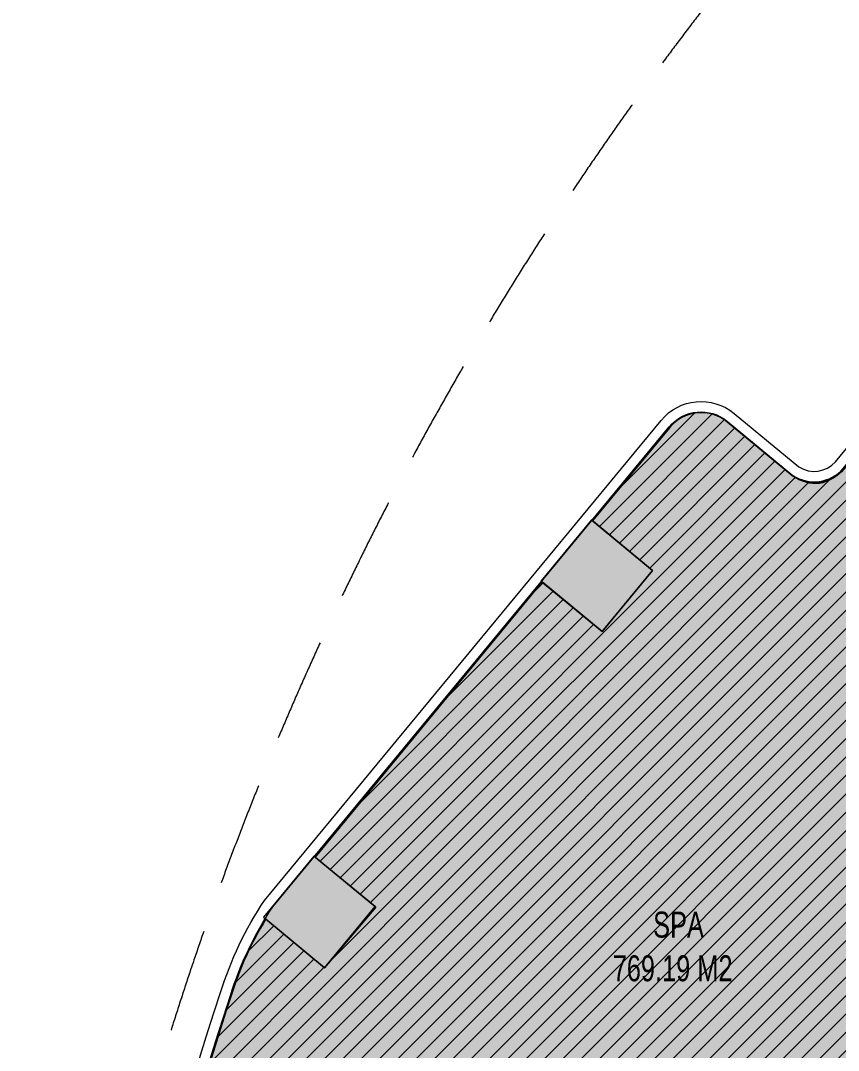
# Model space of a CAD drawing. Header units: millimetres. Extents: x -11451263 to 11578383104, y -507 to 1450429.
# Drawn here: x 12318543 to 12334310, y 1103483 to 1123323 of the extents above; entities that cross this region are included whole.
import ezdxf

# ---------------------------------------------------------------- set-up
doc = ezdxf.new("R2010")
doc.units = ezdxf.units.MM
doc.header["$MEASUREMENT"] = 0
doc.linetypes.add('DASH2-1', pattern=[3, 2, -1])
doc.layers.get('0').update_dxf_attribs({"linetype": 'CONTINUOUS', "lineweight": 13})
doc.layers.get('Defpoints').update_dxf_attribs({"color": 5, "linetype": 'CONTINUOUS', "lineweight": 13})
for name, color, linetype, lineweight in [('DO DIEN TICH THONG THUY', 141, 'CONTINUOUS', 13), ('KT-Chu viet', 255, 'CONTINUOUS', 20), ('KT-Kich thuoc', 159, 'CONTINUOUS', 18), ('KT-Net cua', 87, 'CONTINUOUS', 9), ('KT-Net to mau', 159, 'CONTINUOUS', 18)]:
    doc.layers.add(name, color=color, linetype=linetype, lineweight=lineweight)
doc.styles.add('Xref_ST_MBDV Cot vach 30.7.2022$0$Arial', font='arial.ttf', dxfattribs={"width": 0.7})

# ---------------------------------------------------------------- blocks, each defined once
blk = doc.blocks.new('WWW')
at = {"layer": 'Defpoints', "linetype": 'DASH2-1', "lineweight": 13, "ltscale": 1000, "flags": 128}
blk.add_lwpolyline([(11429816.83619249, 1022160.11654377), (11450185.49670112, 1019986.391927242), (11488615.66733754, 1021167.255579472), (11491469.21243858, 1024811.360972404), (11462655.78743005, 1159053.890039921), (11457975.31629252, 1176930.890178204), (11455625.97722399, 1177744.852323532), (11446686.1578691, 1170981.351434231), (11423166.61122441, 1153069.948107719), (11399484.09766066, 1135982.713739872, 0.6848770391193201), (11429816.83619249, 1022160.116543293)], format="xyb", dxfattribs=at)
blk = doc.blocks.new('l4 hatch')
at = {"true_color": 0xf1f36d}
h = blk.add_hatch(color=51, dxfattribs=at)
h.dxf.hatch_style = 1
edge = h.paths.add_edge_path()
edge.add_line((12400219.80233426, 1110383.30368062), (12401089.3729332, 1113460.650296729))
edge.add_line((12401089.3729332, 1113460.650296729), (12403982.11324985, 1112643.24418571))
edge.add_line((12403982.11324985, 1112643.24418571), (12400731.79844209, 1101202.194755013))
edge.add_arc((12384747.38885444, 1116683.500600581), 22252.46459495314, 295.91319796254714, 315.9160212841127, ccw=False)
edge.add_arc((12384747.38885445, 1116683.500600571), 22252.46459494039, 266.6800111904523, 295.91319796253634, ccw=False)
edge.add_arc((12384747.38885446, 1116683.500600588), 22252.46459495658, 254.7926241499209, 266.6800111904404, ccw=False)
edge.add_arc((12380761.53824129, 1106171.09403192), 11116.07653176252, 225.8946010476715, 260.4133037279498, ccw=False)
edge.add_arc((12359369.7338215, 1082995.007668224), 20428.53608173132, 48.05329194904955, 128.7728874106127)
edge.add_line((12346576.67043913, 1098921.796915812), (12338221.62198788, 1105809.459323321))
edge.add_line((12338221.62198788, 1105809.459323321), (12334655.68752882, 1101491.492040846))
edge.add_line((12334655.68752882, 1101491.492040846), (12337123.06419075, 1099453.839752336))
edge.add_line((12337123.06419075, 1099453.839752336), (12338523.9519049, 1101150.163338106))
edge.add_line((12338523.9519049, 1101150.163338106), (12344409.43879922, 1096289.791752361))
edge.add_line((12344409.43879922, 1096289.791752361), (12338633.6088363, 1089295.89890154))
edge.add_arc((12329798.76408801, 1100390.32835094), 14182.41328315373, 285.1943048182346, 308.5314178223927, ccw=False)
edge.add_line((12333515.87894945, 1086703.696053657), (12324997.49780938, 1083466.374458999))
edge.add_arc((12323541.68254624, 1087297.068728429), 4098.001545417509, 185.0009522752696, 290.80877027961463, ccw=False)
edge.add_arc((12381728.43583683, 1084938.332523537), 62301.31341709091, 168.3712645409132, 178.1589879850751, ccw=False)
edge.add_arc((12381867.7634683, 1084914.288763395), 62442.62789425895, 161.683679117772, 168.3754247440154, ccw=False)
edge.add_arc((12328856.15535976, 1102603.514463115), 6559.090307587095, 146.2377398972599, 162.8493798023101, ccw=False)
edge.add_line((12323403.25095712, 1106248.716685041), (12331045.28472279, 1115493.601350392))
edge.add_arc((12331662.25335985, 1114983.600920159), 800.4690737037384, 50.484602841932826, 140.4220835182263, ccw=False)
edge.add_line((12332171.58027014, 1115601.125685986), (12333430.3880579, 1114561.554957429))
edge.add_arc((12333856.735912, 1115077.816125907), 669.5506603502787, 230.4488270478515, 324.9010922184792)
edge.add_line((12334404.53593456, 1114692.831422233), (12338634.7882432, 1119815.209846795))
edge.add_arc((12337784.47813034, 1120517.427843955), 1102.786200299066, 320.4488276841646, 392.3574911413926)
edge.add_arc((12341621.19350976, 1122948.29038935), 3439.182273536708, 132.6961391522161, 212.3574911413992, ccw=False)
edge.add_line((12339289.04911451, 1125475.952793689), (12351004.72675876, 1139669.725482965))
edge.add_line((12351004.72675876, 1139669.725482965), (12352791.13812613, 1141343.918540631))
edge.add_arc((12356647.26861477, 1137229.318191882), 5639.120354746039, 51.52005292279148, 133.1426992224218, ccw=False)
edge.add_line((12360156.15877705, 1141643.768124132), (12366317.45608556, 1136549.255712361))
edge.add_arc((12369587.49224866, 1140504.033595303), 5131.608384450769, 230.4141143349469, 322.9445495070253)
edge.add_line((12373682.78619243, 1137411.789729517), (12371052.21896147, 1128131.792707896))
edge.add_line((12371052.21896147, 1128131.792707896), (12367219.4320358, 1123490.70206486))
edge.add_line((12367219.4320358, 1123490.70206486), (12367092.07860851, 1123336.4908313))
edge.add_line((12367092.07860851, 1123336.4908313), (12358533.34863237, 1130404.611428166))
edge.add_line((12358533.34863237, 1130404.611428166), (12353249.36014265, 1124006.272497059))
edge.add_line((12353249.36014265, 1124006.272497059), (12359302.07586798, 1119007.712615399))
edge.add_line((12359302.07586798, 1119007.712615399), (12357391.77459775, 1116694.544181657))
edge.add_line((12357391.77459775, 1116694.544181657), (12351338.98353315, 1121693.166096698))
edge.add_line((12351338.98353315, 1121693.166096698), (12341532.76989268, 1109818.901448269))
edge.add_line((12341532.76989268, 1109818.901448269), (12345773.5796858, 1106316.681475364))
edge.add_line((12345773.5796858, 1106316.681475364), (12347005.67256358, 1105299.172910964))
edge.add_arc((12348918.12981434, 1107619.25821192), 3006.70725872542, 230.5010804700874, 318.4150111873356)
edge.add_line((12351167.06268596, 1105623.615588949), (12353266.79734316, 1108169.419716926))
edge.add_line((12353266.79734316, 1108169.419716926), (12345413.74342888, 1114518.340860053))
edge.add_line((12345413.74342888, 1114518.340860053), (12347390.89349337, 1116912.455854494))
edge.add_line((12347390.89349337, 1116912.455854494), (12355176.67858637, 1110482.934815533))
edge.add_line((12355176.67858637, 1110482.934815533), (12359410.01311976, 1115604.937495031))
edge.add_line((12359410.01311976, 1115604.937495031), (12360334.97890893, 1114840.453393304))
edge.add_line((12360334.97890893, 1114840.453393304), (12360367.11805355, 1114879.370423519))
edge.add_line((12360367.11805355, 1114879.370423519), (12362795.94581929, 1112873.553274163))
edge.add_line((12362795.94581929, 1112873.553274163), (12363053.83662313, 1113185.831170018))
edge.add_line((12363053.83662313, 1113185.831170018), (12364205.83001548, 1112225.545193932))
edge.add_line((12364205.83001548, 1112225.545193932), (12369557.55004019, 1118706.15574455))
edge.add_line((12369557.55004019, 1118706.15574455), (12374790.07579277, 1114385.110276513))
edge.add_line((12374790.07579277, 1114385.110276513), (12373517.71802724, 1112844.422513033))
edge.add_line((12373517.71802724, 1112844.422513033), (12375831.89565942, 1110933.533672365))
edge.add_line((12375831.89565942, 1110933.533672365), (12387299.54127881, 1107693.103884303))
edge.add_line((12387299.54127881, 1107693.103884303), (12388140.74879118, 1110670.077406785))
edge.add_line((12388140.74879118, 1110670.077406785), (12389874.10590862, 1110180.51856914))
edge.add_line((12389874.10590862, 1110180.51856914), (12390691.71378567, 1113073.444991572))
edge.add_line((12390691.71378567, 1113073.444991572), (12400219.09143031, 1110380.787843639))
edge.add_line((12400219.09143031, 1110380.787843639), (12400219.80233426, 1110383.30368062))
blk.add_lwpolyline([(12373024.96615908, 1098189.07612435, 0.3675300882524354), (12346576.67043913, 1098921.796915812), (12338221.62198788, 1105809.459323321), (12334655.68752882, 1101491.492040846), (12337123.06419075, 1099453.839752336), (12338523.9519049, 1101150.163338106), (12344409.43879922, 1096289.791752361), (12338633.6088363, 1089295.89890154, -0.1021807737454871), (12333515.87894945, 1086703.696053657), (12324997.49780938, 1083466.374458999, -0.4975350428880537), (12319459.28107068, 1086939.836509013, -0.04273298330979625), (12320705.90172683, 1097496.357220447, -0.02920654883752967), (12322588.72903666, 1104537.689467481, -0.07260915113689535), (12323403.25095712, 1106248.716685041), (12331045.28472279, 1115493.601350392, -0.4138940027527035), (12332171.58027014, 1115601.125685986), (12333430.3880579, 1114561.554957429, 0.4371608628123947), (12334404.53593456, 1114692.831422233), (12338634.7882432, 1119815.209846795, 0.3244791483857705), (12338716.02946084, 1121107.639265573, -0.3622977536942855), (12339289.04911451, 1125475.952793689), (12351004.72675876, 1139669.725482965), (12352791.13812613, 1141343.918540631, -0.3720091501662979)], format="xyb")

msp = doc.modelspace()

# ---------------------------------------------------------------- hatches: boundary and pattern name
at = {"layer": 'DO DIEN TICH THONG THUY'}
h = msp.add_hatch(dxfattribs=at)
h.set_pattern_fill('ANSI31', color=256, scale=2000)
h.set_pattern_definition([(45, (0, 0), (-176.7766952966369, 176.7766952966369), [])])
edge = h.paths.add_edge_path()
edge.add_line((12353079.43257963, 1107915.622014374), (12351169.13117436, 1105602.453517742))
edge.add_line((12351169.13117436, 1105602.453517742), (12349704.07038237, 1106812.35573361))
edge.add_line((12349704.07038237, 1106812.35573361), (12347857.44570236, 1104576.292848713))
edge.add_line((12347857.44570236, 1104576.292848713), (12341511.62344488, 1109816.911097826))
edge.add_line((12341511.62344488, 1109816.911097826), (12345347.76670443, 1114437.720024036))
edge.add_line((12345347.76670443, 1114437.720024036), (12342869.01385176, 1116484.823476953))
edge.add_line((12342869.01385176, 1116484.823476953), (12356045.29997375, 1132439.881603737))
edge.add_line((12356045.29997375, 1132439.881603737), (12350670.51560226, 1136878.580213015))
edge.add_line((12350670.51560226, 1136878.580213015), (12350130.44260648, 1136224.610175233))
edge.add_line((12350130.44260648, 1136224.610175233), (12348973.85833919, 1137179.760861079))
edge.add_line((12348973.85833919, 1137179.760861079), (12345618.0955962, 1133116.29480196))
edge.add_line((12345618.0955962, 1133116.29480196), (12346774.67977608, 1132161.144188294))
edge.add_line((12346774.67977608, 1132161.144188294), (12345800.42607652, 1130981.428235665))
edge.add_line((12345800.42607652, 1130981.428235665), (12344643.84180924, 1131936.578921511))
edge.add_line((12344643.84180924, 1131936.578921511), (12340265.26446532, 1126634.594905684))
edge.add_line((12340265.26446532, 1126634.594905684), (12341418.11299339, 1125682.529333455))
edge.add_line((12341418.11299339, 1125682.529333455), (12340443.85929382, 1124502.813380827))
edge.add_line((12340443.85929382, 1124502.813380827), (12339291.15309149, 1125454.761415122))
edge.add_arc((12342533.21747403, 1122828.654020978), 4172.220213045583, 140.9921513500795, 204.2775043871606)
edge.add_arc((12337149.10351878, 1120557.366672575), 1675.740262050382, -26.60249779520342, 19.372313201438715, ccw=False)
edge.add_line((12338647.44106215, 1119806.973421021), (12337310.69405365, 1118188.317242175))
edge.add_line((12337310.69405365, 1118188.317242175), (12338312.9983884, 1117360.576713583))
edge.add_line((12338312.9983884, 1117360.576713583), (12337338.74468884, 1116180.860760954))
edge.add_line((12337338.74468884, 1116180.860760954), (12336336.44035369, 1117008.601289878))
edge.add_line((12336336.44035369, 1117008.601289878), (12334416.1023622, 1114683.279493971))
edge.add_arc((12333846.5148572, 1115153.666228078), 738.7107725442405, 234.8556341818921, 320.4488276841643, ccw=False)
edge.add_line((12333421.2844244, 1114549.619305651), (12332162.02734068, 1115589.561079491))
edge.add_arc((12331662.18642466, 1114984.307756604), 784.9665764783334, 50.44882705284012, 140.4580457501444)
edge.add_line((12331056.8526869, 1115484.051282936), (12329571.63862458, 1113685.617544919))
edge.add_line((12329571.63862458, 1113685.617544919), (12330728.14792995, 1112730.528765431))
edge.add_line((12330728.14792995, 1112730.528765431), (12329753.88977095, 1111550.807412909))
edge.add_line((12329753.88977095, 1111550.807412909), (12328596.44532544, 1112507.577546305))
edge.add_line((12328596.44532544, 1112507.577546305), (12324222.66035227, 1107208.610946274))
edge.add_line((12324222.66035227, 1107208.610946274), (12325390.9296844, 1106243.810295426))
edge.add_line((12325390.9296844, 1106243.810295426), (12324404.87882531, 1105073.836879793))
edge.add_line((12324404.87882531, 1105073.836879793), (12323269.91657392, 1106011.131293597))
edge.add_arc((12328954.20837056, 1102556.836893163), 6651.565457408321, 148.7133159674948, 162.715722936597)
edge.add_arc((12381812.67070262, 1084928.639031027), 62370.81601055151, 161.680165901774, 178.1517937129905)
edge.add_arc((12323525.36983333, 1087270.061403122), 4064.475680534731, 184.6550368129692, 282.6926885835838)
edge.add_arc((12324746.92409721, 1083995.738837391), 764.95479106766, -27.233712356056117, 244.5680975096666, ccw=False)
edge.add_line((12325427.08155888, 1083645.679328582), (12333523.51829724, 1086722.645369647))
edge.add_arc((12329815.7792764, 1100363.768552979), 14136.03800042608, 285.2059761134344, 308.5381669145758)
edge.add_line((12338623.03735681, 1089306.654306735), (12344390.8997948, 1096296.510153841))
edge.add_line((12344390.8997948, 1096296.510153841), (12342001.16503593, 1098270.042830898))
edge.add_line((12342001.16503593, 1098270.042830898), (12341645.57889328, 1097839.466446356))
edge.add_line((12341645.57889328, 1097839.466446356), (12339255.22334459, 1099813.511794936))
edge.add_line((12339255.22334459, 1099813.511794936), (12338745.81114211, 1099196.667282564))
edge.add_line((12338745.81114211, 1099196.667282564), (12337666.34174298, 1100088.133647172))
edge.add_line((12337666.34174298, 1100088.133647172), (12337125.07852627, 1099432.722402723))
edge.add_line((12337125.07852627, 1099432.722402723), (12334634.56717278, 1101489.480198454))
edge.add_line((12334634.56717278, 1101489.480198454), (12338219.56609215, 1105830.526347894))
edge.add_line((12338219.56609215, 1105830.526347894), (12343385.70022203, 1101564.194177052))
edge.add_line((12343385.70022203, 1101564.194177052), (12344533.37754013, 1102950.842584255))
edge.add_line((12344533.37754013, 1102950.842584255), (12347496.41060082, 1100503.858647341))
edge.add_line((12347496.41060082, 1100503.858647341), (12348084.02655311, 1100042.463995518))
edge.add_arc((12359377.46947681, 1082961.623653055), 20476.74192530449, 100.55631530687288, 123.4717236455624, ccw=False)
edge.add_line((12355626.09214051, 1103091.803184201), (12355344.37978664, 1106045.14356073))
edge.add_line((12355344.37978664, 1106045.14356073), (12353079.43257963, 1107915.622014374))
h.paths.add_polyline_path([(12334223.26175265, 1098949.738781297), (12333249.00805309, 1097770.022828668), (12334428.72400572, 1096795.769129105), (12335402.97770528, 1097975.485081734)], flags=16)
h.paths.add_polyline_path([(12339312.23256661, 1094747.075589573), (12338337.97886705, 1093567.359636944), (12339517.69481968, 1092593.105937381), (12340491.94851924, 1093772.82189001)], flags=16)
h.paths.add_polyline_path([(12328874.41791191, 1092472.866884509), (12327900.16421235, 1091293.15093188), (12329079.88016498, 1090318.897232317), (12330054.13386454, 1091498.613184946)], flags=16)
edge = h.paths.add_edge_path(flags=16)
edge.add_arc((12321644.40488482, 1097451.537528916), 764.8106147256317, 0, 360)
edge = h.paths.add_edge_path(flags=16)
edge.add_arc((12333441.5642487, 1087709.000336624), 764.8106147256317, 0, 360)
edge = h.paths.add_edge_path(flags=16)
edge.add_arc((12320582.68950916, 1087434.439573704), 764.8106147256317, 0, 360)

# ---------------------------------------------------------------- linework, layer by layer
msp.add_lwpolyline([(12339291.15309149, 1125454.761415122, 0.2833737634826188), (12338729.96848934, 1121113.218604957, -0.2033378448273405), (12338647.44106215, 1119806.973421021), (12337310.69405365, 1118188.317242175), (12338312.9983884, 1117360.576713583), (12337338.74468884, 1116180.860760954), (12336336.44035369, 1117008.601289878), (12334416.1023622, 1114683.279493971, -0.3918614548694986), (12333421.2844244, 1114549.619305651), (12332162.02734068, 1115589.561079491, 0.414260688687571), (12331056.8526869, 1115484.051282936), (12329571.63862458, 1113685.617544919), (12330728.14792995, 1112730.528765431), (12329753.88977095, 1111550.807412909), (12328596.44532544, 1112507.577546305), (12324222.66035227, 1107208.610946274), (12325390.9296844, 1106243.810295426), (12324404.87882531, 1105073.836879793), (12323269.91657392, 1106011.131293597, 0.06117316182921937), (12322603.01185646, 1104533.102531545, 0.0719950394799009), (12319474.30130692, 1086940.203324538, 0.4559246773777379)], format="xyb", dxfattribs=at)
at = {"layer": 'DO DIEN TICH THONG THUY', "elevation": 2.697206872064481e-08}
for points in [[(12329548.43197732, 1113704.782464994), (12328574.17827776, 1112525.066512365), (12329753.89423039, 1111550.812812802), (12330728.14792995, 1112730.528765431)], [(12324199.53165239, 1107227.71149448), (12323225.27795283, 1106047.995541852), (12324404.99390546, 1105073.741842288), (12325379.24760502, 1106253.457794917)]]:
    msp.add_lwpolyline(points, close=True, dxfattribs=at)
at = {"layer": 'KT-Net cua', "elevation": -2.108423784683342e-09}
for points in [[(12319665.75861196, 1092329.338643711, -0.05031291028689123), (12322398.30135593, 1104598.846777809, -0.0717433244059158), (12323242.5259719, 1106368.18906239), (12330891.13353409, 1115621.026321578, -0.4142018888046807), (12332298.9258273, 1115755.343480107), (12333548.61295092, 1114723.304938817, 0.3664971645447159), (12334252.52424842, 1114822.847134033), (12338465.5872719, 1119924.411191743, 0.1975864614484913), (12338530.01370591, 1121033.653514375, -0.276634261830654), (12339064.80730399, 1125518.461686884), (12350851.37330307, 1139798.117005001, -0.1142951996060862), (12354830.55075567, 1142756.086209176, -0.2928743732055457)], [(12372852.83854963, 1098359.588160399, 0.3634284592099817), (12346583.94802571, 1098930.615214773), (12338633.60942398, 1089295.898478843, -0.1021739592067348), (12333528.16111849, 1086708.363119671), (12324893.11199609, 1083426.703079436, -0.4928533175657605), (12319459.28165529, 1086939.836090946, -0.02212543918404789), (12319864.34206731, 1092305.576884783, -0.05032047278080639), (12322588.72951623, 1104537.688718248, -0.07142648889563018), (12323403.25154201, 1106248.716263546), (12331045.28530768, 1115493.600928895, -0.4142018888053746), (12332171.57884767, 1115601.126922057), (12333430.38864279, 1114561.554535933, 0.3732636837290149), (12334404.53651951, 1114692.831000812), (12338634.78882809, 1119815.209425301, 0.2029712324557926), (12338716.03005063, 1121107.638830125, -0.2769801357000518), (12339221.08537423, 1125393.612262495), (12351004.72734368, 1139669.725061496, -0.1142243597845348), (12354909.07664846, 1142572.139481946, -0.2930792802658226)]]:
    msp.add_lwpolyline(points, format="xyb", dxfattribs=at)

# ---------------------------------------------------------------- block references
at = {"layer": 'KT-Kich thuoc'}
msp.add_blockref('WWW', (945000.0000045765, 4.596775397658348e-06, 1.190182883904904e-08), dxfattribs=at)
at = {"layer": 'KT-Net to mau'}
msp.add_blockref('l4 hatch', (-0.000173499807715416, -0.0002076071687042713, -1.777385320306449e-09), dxfattribs=at)

# ---------------------------------------------------------------- texts
at = {"layer": 'KT-Chu viet', "style": 'Xref_ST_MBDV Cot vach 30.7.2022$0$Arial', "width": 0.7}
msp.add_text('SPA', height=500, dxfattribs=at).set_placement((12330738.13016866, 1105655.689473544))
at = {"layer": 'KT-Chu viet', "insert": (12331113.90307222, 1105314.834720021), "char_height": 500, "width": 5339.45268739584, "attachment_point": 2, "style": 'Xref_ST_MBDV Cot vach 30.7.2022$0$Arial'}
msp.add_mtext('769.19 M2', dxfattribs=at)

doc.saveas('drawing.dxf')
